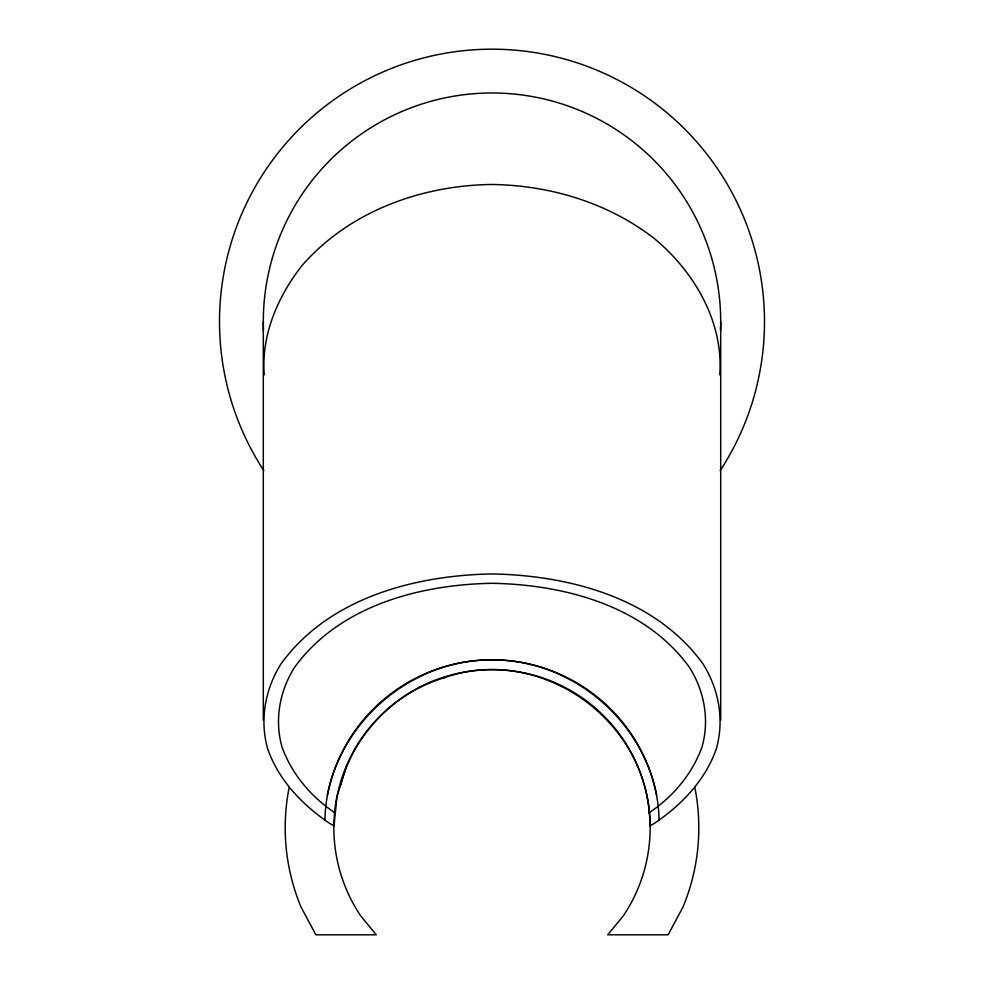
<?xml version="1.0" encoding="UTF-8"?>
<svg xmlns="http://www.w3.org/2000/svg" width="984" height="984" viewBox="0 0 984 984"><rect width="100%" height="100%" fill="white"/><g stroke="black" fill="none" stroke-linecap="round" stroke-linejoin="round"><path stroke-width="1.48" d="M324.929 819.623C326.86 732.416 405.285 659.071 492 659.87C578.715 659.071 657.14 732.416 659.071 819.623M719.784 374.867C723.671 321.534 693.991 271.166 653.72 238.067C607.608 202.544 549.822 185.299 492 184.475C421.25 185.263 348.988 211.498 301.842 265.791C277.734 296.59 261.092 335.224 264.216 374.867M346.602 765.896L336.897 796.892L334.056 825.785L330.28 823.805C302.777 805.306 278.816 780.669 267.697 748.861C259.518 720.054 265.09 689.575 280.711 664.298C328.226 598.174 414.289 575.332 492 573.943C569.711 575.332 655.774 598.174 703.289 664.298C718.91 689.575 724.482 720.054 716.303 748.861C705.184 780.669 681.223 805.306 653.72 823.805L649.944 825.785C650.486 722.33 541.766 643.093 443.821 677.902M340.612 784.666C353.773 734.408 394.867 692.023 444.793 677.607M648.702 813.067C672.724 797.028 692.096 774.359 701.986 747.041C709.649 720.067 704.433 691.543 689.809 667.878C645.332 605.972 564.755 584.582 492 583.291C419.246 584.582 338.668 605.972 294.191 667.878C279.567 691.543 274.351 720.067 282.014 747.041C291.904 774.359 311.276 797.028 335.298 813.067M429.799 682.515L431.435 681.641M720.694 321.694L720.694 720.313M263.306 321.694L263.306 720.313M694.827 787.409A206.8 206.8 0 0 1 683.056 906.891L668.136 934.8L607.743 934.8L623.487 915.612A158.141 158.141 0 0 0 596.267 708.849A158.141 158.141 0 0 0 387.733 708.849A158.141 158.141 0 0 0 360.513 915.612L376.257 934.8L315.864 934.8L300.944 906.891A206.8 206.8 0 0 1 289.173 787.409M263.761 470.549A272.494 272.494 0 0 1 313.096 116.149A272.494 272.494 0 0 1 670.904 116.149A272.494 272.494 0 0 1 720.239 470.549M263.478 330.649A228.694 228.694 0 0 1 492 92.988A228.694 228.694 0 0 1 720.522 330.649M327.352 794.998A167.87 167.87 0 0 1 656.648 794.998"/></g></svg>
